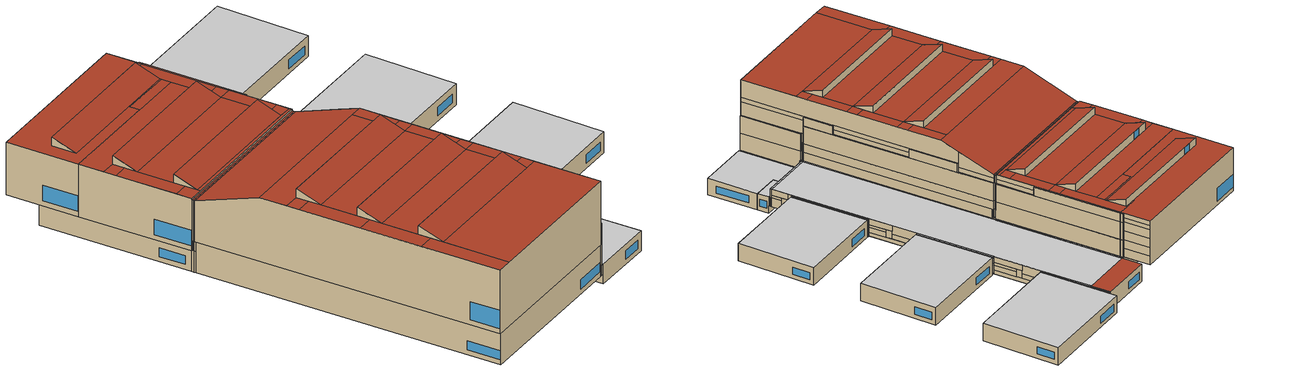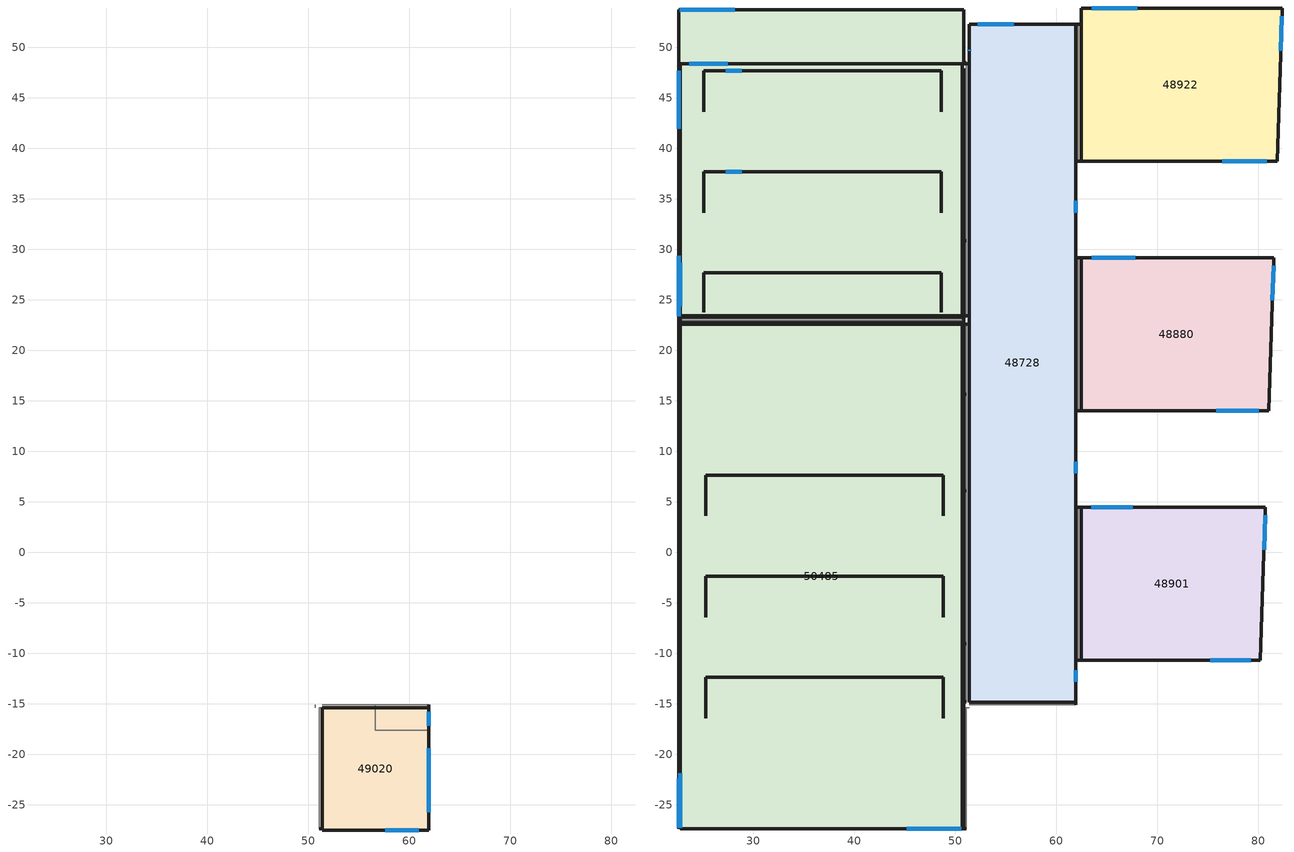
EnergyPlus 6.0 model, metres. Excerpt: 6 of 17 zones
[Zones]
49020
 floor outside (9): 61.91,-15.35 56.64,-15.35 56.64,-15.08 61.91,-15.08 z0.01; 56.64,-15.35 51.38,-15.35 51.38,-15.08 56.64,-15.08 z0.01; 51.37,-27.33 51.1,-27.33 51.1,-15.36 51.37,-15.36 z0.01
 floor ground (1): 61.92,-17.6 56.64,-17.6 56.64,-15.35 61.92,-15.35 z-1.5; 61.92,-27.48 51.37,-27.48 51.37,-15.35 56.64,-15.35 56.64,-17.6 61.92,-17.6 z-1.5
 wall outside (5): 51.37,-27.48 61.92,-27.48 61.92,-17.6 61.92,-15.35 z-1.5:1.75; 61.91,-15.35 56.64,-15.35 51.37,-15.35 / 51.37,-15.36 51.37,-27.48 z-1.5:0.01; 51.37,-27.33 51.37,-27.48 z0.01:0.88; 51.37,-15.35 51.37,-27.33 z1.74:1.75; 51.37,-27.33 51.37,-27.48 z0.88:1.75
 wall outside (9): 61.91,-15.35 61.91,-15.08 / 51.1,-27.33 51.37,-27.33 z0.01:1.74
 wall to 50485 (8): 50.69,-15.08 50.69,-15.35 / 51.1,-15.36 51.1,-27.33 z0.01:1.74
 wall to 49020 (7): 56.64,-15.35 56.64,-17.6 61.92,-17.6 z-1.5:1.75
 wall to 49020 (8): 61.92,-17.6 56.64,-17.6 56.64,-15.35 z-1.5:1.75
 wall to 48728 (7): 61.91,-15.08 56.64,-15.08 51.38,-15.08 z0.01:1.74
 wall to 49020 (9): 56.64,-15.08 56.64,-15.35 56.64,-15.08 z0.01:1.74
 wall to 48728 (9): 51.37,-15.36 51.1,-15.36 z0.01:1.74
 window (1001): 61.92,-17.17 61.92,-15.79 / 61.92,-25.71 61.92,-19.37 z-0.66:0.76
 window x2 (1001): 57.6,-27.48 60.95,-27.48 z-0.66:0.76
 ceiling to 58383 (3): 56.64,-17.6 61.92,-17.6 61.92,-15.35 56.64,-15.35 z1.75; 51.37,-27.48 61.92,-27.48 61.92,-17.6 56.64,-17.6 56.64,-15.35 51.37,-15.35 z1.75
 ceiling to 58383 (9): 56.64,-15.35 61.91,-15.35 61.91,-15.08 56.64,-15.08 z1.74; 51.38,-15.35 56.64,-15.35 56.64,-15.08 51.38,-15.08 z1.74; 51.1,-27.33 51.37,-27.33 51.37,-15.36 51.1,-15.36 z1.74
50485
 floor outside (9): 51.1,23.41 50.69,23.41 50.69,48.35 51.1,48.35 z0.01; 50.69,22.99 22.79,22.99 22.79,23.4 50.69,23.4 z0.01; 51.1,-27.33 50.69,-27.33 50.69,-15.36 51.1,-15.36 z0.01; 51.1,-14.81 50.69,-14.81 50.69,22.58 51.1,22.58 z0.01; 50.69,22.58 22.79,22.58 22.79,22.99 50.69,22.99 z0.01
 floor outside (13): 50.83,48.35 50.69,48.35 22.78,48.35 22.78,41.82 22.64,41.82 22.64,53.69 50.83,53.69 z3.5
 floor ground (1): 50.69,23.4 22.78,23.4 22.78,48.35 50.69,48.35 z0; 50.69,-27.34 22.78,-27.34 22.78,22.58 50.69,22.58 z0
 floor to 50485 (4): 46.27,43.43 39.85,43.43 39.85,41.82 22.78,41.82 22.78,48.35 50.69,48.35 50.69,47.87 46.27,47.87 z3.5
 floor to 50485 (9): 50.83,47.87 50.69,47.87 50.69,48.35 50.83,48.35 z3.49; 51.1,47.87 50.83,47.87 50.83,48.35 51.1,48.35 z3.49; 50.83,23.41 50.69,23.41 50.69,47.87 50.83,47.87 z3.49; 51.1,23.41 50.83,23.41 50.83,47.87 51.1,47.87 z3.49; 51.1,23.41 50.69,23.41 50.69,48.35 51.1,48.35 z3.46; 51.1,23.41 50.69,23.41 50.69,48.35 51.1,48.35 z3.44; 50.69,23.26 22.79,23.26 22.79,23.4 50.69,23.4 z3.49; 50.69,22.99 22.79,22.99 22.79,23.26 50.69,23.26 z3.49; 51.1,-27.33 50.69,-27.33 50.69,-15.36 51.1,-15.36 z1.74; 50.83,-27.33 50.69,-27.33 50.69,-15.36 50.83,-15.36 z5.19; 51.1,-27.33 50.83,-27.33 50.83,-15.36 51.1,-15.36 z5.19; 51.1,-27.33 50.69,-27.33 50.69,-15.36 51.1,-15.36 z1.76; 50.83,-14.81 50.69,-14.81 50.69,22.58 50.83,22.58 z5.19; 51.1,-14.81 50.83,-14.81 50.83,22.58 51.1,22.58 z5.19; 51.1,-14.81 50.69,-14.81 50.69,22.58 51.1,22.58 z3.46; 51.1,-14.81 50.69,-14.81 50.69,22.58 51.1,22.58 z3.44; 50.69,22.58 22.79,22.58 22.79,22.99 50.69,22.99 z3.49; 50.69,22.58 22.79,22.58 22.79,22.72 50.69,22.72 z5.19; 50.69,22.72 22.79,22.72 22.79,22.99 50.69,22.99 z5.19; 50.69,22.58 22.79,22.58 22.79,22.99 50.69,22.99 z3.51; 51.1,47.87 50.83,47.87 50.83,48.49 51.1,48.49 z6.89; 51.1,47.87 50.83,47.87 50.83,48.49 51.1,48.49 z10.44; 51.1,47.87 50.83,47.87 50.83,48.49 51.1,48.49 z6.91; 51.1,47.87 50.83,47.87 50.83,48.49 51.1,48.49 z10.46; 51.1,23.27 50.83,23.27 50.83,47.87 51.1,47.87 z6.89; 51.1,30.83 50.83,30.83 50.83,47.87 51.1,47.87 z10.44; 51.1,23.27 50.83,23.27 50.83,47.87 51.1,47.87 z6.91; 51.1,30.83 50.83,30.83 50.83,47.87 51.1,47.87 z10.46; 50.69,22.99 22.79,22.99 22.79,23.26 50.69,23.26 z5.19; 50.69,22.99 22.79,22.99 22.79,23.26 50.69,23.26 z5.21; 51.1,-14.81 50.83,-14.81 50.83,22.72 51.1,22.72 z6.89; 51.1,6.12 50.83,6.12 50.83,15.67 51.1,15.67 z10.44; 51.1,-14.81 50.83,-14.81 50.83,-9.04 51.1,-9.04 z10.44; 51.1,-14.81 50.83,-14.81 50.83,22.72 51.1,22.72 z6.91; 51.1,6.12 50.83,6.12 50.83,15.67 51.1,15.67 z10.46; 51.1,-14.81 50.83,-14.81 50.83,-9.04 51.1,-9.04 z10.46
 wall outside (5): 50.69,23.41 50.69,48.35 / 22.79,23.4 50.69,23.4 / 50.69,-27.33 50.69,-15.35 / 50.68,22.58 22.78,22.58 z0:0.01; 50.69,23.41 50.69,48.34 / 50.69,-14.81 50.69,22.57 z3.44:3.46; 50.69,23.4 50.69,48.34 / 22.78,23.4 50.68,23.4 z3.49:3.5; 50.69,48.35 22.78,48.35 22.78,23.4 z0:3.5; 50.69,-27.33 50.69,-15.35 z1.74:1.76; 50.69,-14.81 50.69,22.57 / 50.69,22.58 22.79,22.58 z5.19:5.2; 50.68,22.58 22.79,22.58 z3.49:3.51; 22.78,22.58 22.78,-27.34 50.69,-27.34 z0:5.2; 50.83,48.48 50.83,53.69 z3.51:5.2; 50.83,48.48 50.83,53.69 z6.91:8.68; 50.83,48.48 50.83,53.69 z5.2:6.91; 50.83,48.48 50.83,53.69 z10.46:11.31; 50.83,48.48 50.83,53.69 z8.68:10.46; 50.83,48.48 50.83,53.69 z11.31:12.17; 50.83,53.69 22.64,53.69 22.64,41.82 22.64,23.26 z3.5:12.17; 50.83,23.27 50.83,47.87 / 22.79,23.26 50.69,23.26 z3.5:3.51; 50.83,23.27 50.83,47.87 / 50.83,-14.81 50.83,22.71 z6.89:6.91; 50.83,30.83 50.83,47.87 / 50.83,-14.8 50.83,22.71 z10.44:10.46; 50.83,23.26 50.83,30.83 z10.44:11.31; 50.83,23.26 50.83,30.83 z11.31:12.16; 50.83,23.26 50.83,47.87 z12.16:12.17; 22.64,23.26 22.79,23.26 z3.5:4.35; 22.65,23.26 22.79,23.26 z4.35:5.19; 22.65,23.26 50.68,23.26 z5.19:5.21; 22.64,23.26 50.82,23.26 z11.97:12.17; 50.83,-27.34 50.83,-15.35 50.83,22.72 / 50.82,22.72 22.64,22.72 z5.2:5.21; 50.83,-27.34 50.83,-14.81 z8.64:8.68; 50.83,-9.05 50.83,6.12 / 50.83,15.66 50.83,22.72 z10.46:11.33; 50.83,-27.34 50.83,-14.8 z8.68:11.33; 50.83,-9.05 50.83,6.12 / 50.83,-27.34 50.83,-14.8 z11.33:12.19; 50.83,22.72 22.65,22.72 z11.97:11.98; 48.62,37.67 25.12,37.67 / 48.62,47.67 25.12,47.67 z12.17:13.59; 48.62,27.67 25.12,27.67 z12.17:13.58; 48.81,7.64 25.3,7.64 / 48.81,-2.36 25.3,-2.36 / 48.81,-12.36 25.3,-12.36 z15.72:17.14; 50.69,-15.35,0 50.69,-15.35,0.01 50.69,-14.81,0.01 50.69,22.58,0.01 50.69,22.58,0; 50.69,-27.34,5.19 50.69,-27.34,5.2 50.69,-14.81,5.2 50.69,-14.81,5.19 50.69,-15.35,5.19; 50.83,-27.34,12.19 50.83,15.66,12.19 50.83,15.66,14.49 50.83,12.19,15.72 50.83,-27.34,15.72; 50.83,15.66,11.33 50.83,22.72,11.33 50.83,22.72,11.98 50.83,15.66,14.49; 22.64,22.72,5.2 22.64,-27.34,5.2 22.64,-27.34,15.72 22.64,12.19,15.72 22.64,22.72,11.98; 48.62,33.63,12.17 48.62,37.67,12.17 48.62,37.67,13.59; 25.12,37.67,12.17 25.12,33.64,12.17 25.12,37.67,13.59; 48.62,43.63,12.17 48.62,47.67,12.17 48.62,47.67,13.59; 25.12,47.67,12.17 25.12,43.64,12.17 25.12,47.67,13.59; 48.62,23.78,12.17 48.62,27.67,12.17 48.62,27.67,13.58; 25.12,27.67,12.17 25.12,23.78,12.17 25.12,27.67,13.58; 48.81,3.61,15.72 48.81,7.64,15.72 48.81,7.64,17.14; 25.3,7.64,15.72 25.3,3.61,15.72 25.3,7.64,17.14; 48.81,-6.39,15.72 48.81,-2.36,15.72 48.81,-2.36,17.14; 25.3,-2.36,15.72 25.3,-6.39,15.72 25.3,-2.36,17.14; 48.81,-16.39,15.72 48.81,-12.36,15.72 48.81,-12.36,17.14; 25.3,-12.36,15.72 25.3,-16.39,15.72 25.3,-12.36,17.14
 wall outside (9): 50.69,23.41 51.1,23.41 / 51.1,48.35 50.69,48.35 / 51.1,22.58 50.69,22.58 z0.01:3.44; 22.79,23.4 22.79,22.99 22.79,22.58 z0.01:3.49; 50.69,-27.33 51.1,-27.33 z0.01:1.74; 50.69,-27.33 51.1,-27.33 z1.76:5.19; 22.79,23.26 22.79,22.99 22.79,22.58 z3.51:5.19; 51.1,48.49 50.83,48.49 z3.51:6.89; 51.1,48.49 50.83,48.49 z6.91:10.44; 51.1,48.49 50.83,48.49 / 50.83,30.83 51.1,30.83 z10.46:12.16; 22.65,23.26 22.65,22.99 22.65,22.72 z5.21:11.97; 50.83,22.72 50.83,22.99 50.83,23.26 z10.45:11.97; 50.83,-14.81 51.1,-14.81 z8.64:10.44; 50.83,6.12 51.1,6.12 / 51.1,15.67 50.83,15.67 / 50.83,-14.81 51.1,-14.81 / 51.1,-9.04 50.83,-9.04 z10.46:12.19
 wall to 58383 (7): 51.1,23.41 51.1,48.35 z3.46:3.49; 50.69,-15.35 50.69,-15.08 50.69,-14.81 / 51.1,-14.81 51.1,22.58 z3.46:5.19; 50.69,-15.35 50.69,-15.08 z1.76:3.44; 51.1,-27.33 51.1,-15.36 z1.76:5.19; 51.1,23.27 51.1,47.87 51.1,48.49 z3.51:6.89; 51.1,23.27 51.1,47.87 51.1,48.49 / 51.1,-14.81 51.1,22.72 z6.91:10.44; 51.1,30.83 51.1,47.87 51.1,48.49 z10.46:12.16; 50.83,-15.35 50.83,-15.08 50.83,-14.81 / 51.1,-14.81 51.1,22.72 z5.21:6.89; 50.83,-15.35 50.83,-15.08 50.83,-14.81 z6.91:8.64; 51.1,-27.33 51.1,-15.36 z5.21:8.64; 51.1,6.12 51.1,15.67 / 51.1,-14.81 51.1,-9.04 z10.46:12.19
 wall to 48728 (7): 51.1,23.41 51.1,48.35 / 51.1,-14.81 51.1,22.58 z0.01:3.44; 50.69,-15.08 50.69,-14.81 z0.01:1.74; 50.69,-15.08 50.69,-14.81 z1.76:3.44
 wall to 48728 (9): 50.69,22.58 50.69,22.99 50.69,23.4 z0.01:3.45
 wall to 50485 (9): 51.1,-15.36 50.69,-15.36 51.1,-15.36 / 50.69,-14.81 51.1,-14.81 50.69,-14.81 z0.01:1.74; 51.1,-15.36 50.69,-15.36 51.1,-15.36 / 50.69,-14.81 51.1,-14.81 50.69,-14.81 z3.46:5.19; 51.1,-15.36 50.69,-15.36 51.1,-15.36 / 50.69,-14.81 51.1,-14.81 50.69,-14.81 z1.76:3.44; 50.83,22.58 50.69,22.58 50.83,22.58 z3.5:5.19; 51.1,22.58 50.83,22.58 51.1,22.58 z3.51:5.19; 50.83,47.87 51.1,47.87 50.83,47.87 z3.51:6.89; 50.83,47.87 51.1,47.87 50.83,47.87 / 50.83,23.27 51.1,23.27 50.83,23.27 z6.91:10.44; 50.83,47.87 51.1,47.87 50.83,47.87 z10.46:12.16; 50.83,23.27 51.1,23.27 50.83,23.27 / 50.83,-14.81 51.1,-14.81 50.83,-14.81 / 51.1,-15.36 50.83,-15.36 51.1,-15.36 z5.21:6.89; 51.1,-15.36 50.83,-15.36 51.1,-15.36 / 50.83,-14.81 51.1,-14.81 50.83,-14.81 z6.91:8.64
 wall to 50485 (7): 50.69,22.99 22.79,22.99 z3.51:5.19
 wall to 50485 (8): 22.79,22.99 50.69,22.99 z3.51:5.19
 wall to 58383 (9): 50.69,22.58 50.69,22.99 50.69,23.26 z3.51:5.19; 50.83,22.72 50.83,22.99 50.83,23.26 z5.21:6.9; 50.83,22.72 50.83,22.99 50.83,23.26 z6.9:10.45
 wall to 59947 (7): 22.64,-27.34 50.83,-27.34 z5.2:15.72
 wall to 59947 (9): 50.83,-27.33 51.1,-27.33 z5.21:8.64
 window x5 (1001): 27.49,48.35 23.66,48.35 z0.84:2.26; 45.2,-27.34 50.6,-27.34 z0.84:2.35; 28.19,53.69 22.74,53.69 z4.34:6.91
 window x4 (1001): 22.78,28.67 22.78,24.38 z0.84:2.26; 28.85,37.67 27.27,37.67 / 28.85,47.67 27.27,47.67 z12.21:13.55
 window x9 (1001): 22.78,-21.88 22.78,-27.24 z0.84:2.35
 window x2 (1001): 22.64,47.67 22.64,41.92 z4.34:6.91
 window x3 (1001): 22.64,29.36 22.64,23.36 z4.34:6.91
 window x10 (1001): 22.64,-22.42 22.64,-27.24 z6.04:9.06
 roof outside (15): 22.64,41.82 39.85,41.82 39.85,43.43 46.27,43.43 46.27,43.63 25.12,43.64 25.12,47.67 46.27,47.67 46.27,47.87 50.83,47.87 50.83,53.69 22.64,53.69 z12.17; 48.62,23.78 50.83,23.78 50.83,25.73 48.62,25.73 z12.17; 25.12,23.26 50.83,23.26 50.83,23.78 25.12,23.78 z12.17; 22.64,23.26 25.12,23.26 25.12,25.73 22.64,25.73 z12.17; 48.62,33.63 50.83,33.63 50.83,35.65 48.62,35.65 z12.17; 25.12,27.67 48.62,27.67 48.62,33.63 25.12,33.64 z12.17; 48.62,25.73 50.83,25.73 50.83,33.63 48.62,33.63 z12.17; 22.64,25.73 25.12,25.73 25.12,35.65 22.64,35.65 z12.17; 22.64,35.65 25.12,35.65 25.12,37.67 22.64,37.67 z12.17; 46.27,47.67 48.62,47.67 48.62,47.87 46.27,47.87 z12.17; 46.27,43.43 48.62,43.43 48.62,43.63 46.27,43.63 z12.17; 39.85,41.82 48.62,41.82 48.62,43.43 39.85,43.43 z12.17; 22.64,37.67 48.62,37.67 48.62,41.82 22.64,41.82 z12.17; 48.62,35.65 50.83,35.65 50.83,47.87 48.62,47.87 z12.17; 48.81,-16.39 50.83,-16.39 50.83,-14.38 48.81,-14.38 z15.72; 25.3,-27.34 50.83,-27.34 50.83,-16.39 25.3,-16.39 z15.72; 22.64,-27.34 25.3,-27.34 25.3,-14.38 22.64,-14.38 z15.72; 48.81,-6.39 50.83,-6.39 50.83,-4.38 48.81,-4.38 z15.72; 25.3,-12.36 48.81,-12.36 48.81,-6.39 25.3,-6.39 z15.72; 48.81,-14.38 50.83,-14.38 50.83,-6.39 48.81,-6.39 z15.72; 22.64,-14.38 25.3,-14.38 25.3,-4.38 22.64,-4.38 z15.72; 48.81,3.61 50.83,3.61 50.83,5.62 48.81,5.62 z15.72; 25.3,-2.36 48.81,-2.36 48.81,3.61 25.3,3.61 z15.72; 48.81,-4.38 50.83,-4.38 50.83,3.61 48.81,3.61 z15.72; 22.64,-4.38 25.3,-4.38 25.3,5.62 22.64,5.62 z15.72; 22.64,5.62 25.3,5.62 25.3,7.64 22.64,7.64 z15.72; 22.64,7.64 48.81,7.64 48.81,12.19 22.64,12.19 z15.72; 48.81,5.62 50.83,5.62 50.83,12.19 48.81,12.19 z15.72
 roof outside (9): 50.83,47.87 51.1,47.87 51.1,48.49 50.83,48.49 z12.16; 50.83,23.27 51.1,23.27 51.1,30.83 50.83,30.83 z10.44; 50.83,30.83 51.1,30.83 51.1,47.87 50.83,47.87 z12.16; 22.65,22.99 50.83,22.99 50.83,23.26 22.65,23.26 z11.97; 50.83,-27.33 51.1,-27.33 51.1,-15.36 50.83,-15.36 z8.64; 50.83,15.67 51.1,15.67 51.1,22.72 50.83,22.72 z10.44; 50.83,-9.04 51.1,-9.04 51.1,6.12 50.83,6.12 z10.44; 50.83,6.12 51.1,6.12 51.1,15.67 50.83,15.67 z12.19; 50.83,-14.81 51.1,-14.81 51.1,-9.04 50.83,-9.04 z12.19; 22.65,22.72 50.83,22.72 50.83,22.99 22.65,22.99 z11.97
 roof outside (17): 50.83,22.72,11.98 22.64,22.72,11.98 22.64,12.19,15.72 50.83,12.19,15.72; 25.12,33.64,12.17 48.62,33.63,12.17 48.62,37.67,13.59 25.12,37.67,13.59; 25.12,43.64,12.17 48.62,43.63,12.17 48.62,47.67,13.59 25.12,47.67,13.59; 25.12,23.78,12.17 48.62,23.78,12.17 48.62,27.67,13.58 25.12,27.67,13.58; 25.3,3.61,15.72 48.81,3.61,15.72 48.81,7.64,17.14 25.3,7.64,17.14; 25.3,-6.39,15.72 48.81,-6.39,15.72 48.81,-2.36,17.14 25.3,-2.36,17.14; 25.3,-16.39,15.72 48.81,-16.39,15.72 48.81,-12.36,17.14 25.3,-12.36,17.14
48728
 floor outside (9): 62.19,14.01 61.92,14.01 61.92,29.18 62.19,29.18 z0.01; 62.19,-10.68 61.92,-10.68 61.92,4.47 62.19,4.47 z0.01; 62.19,38.71 61.92,38.71 61.92,52.29 62.19,52.29 z0.01; 51.37,23.41 51.1,23.41 51.1,48.35 51.37,48.35 z0.01; 51.37,-14.81 51.1,-14.81 51.1,22.58 51.37,22.58 z0.01; 61.91,-15.08 51.38,-15.08 51.38,-14.81 61.91,-14.81 z0.01
 floor ground (1): 61.92,-14.81 51.37,-14.81 51.37,52.29 61.92,52.29 z0
 floor to 48728 (9): 61.91,-15.08 51.38,-15.08 51.38,-14.81 61.91,-14.81 z1.74; 61.91,-15.08 51.38,-15.08 51.38,-14.81 61.91,-14.81 z1.76
 wall outside (5): 61.92,-11.61 61.92,-10.68 / 61.92,4.47 61.92,7.8 / 61.92,9.04 61.92,14.02 / 61.92,29.18 61.92,33.6 / 61.92,34.84 61.92,38.72 / 51.37,49.6 51.37,48.34 z0.8:1.73; 61.92,29.18 61.92,38.72 / 61.92,4.47 61.92,14.02 z0.01:0.8; 61.92,-10.68 61.92,52.29 / 51.37,48.34 51.37,23.4 / 51.38,-14.81 61.92,-14.81 z0:0.01; 61.92,-12.85 61.92,-10.68 / 51.37,49.82 51.37,48.34 z0:0.8; 61.92,-14.81 61.92,-12.85 / 51.37,52.29 51.37,49.82 z0:1.73; 61.92,29.18 61.92,33.6 / 61.92,4.47 61.92,7.8 / 61.92,-14.81 61.92,-12.85 / 51.37,52.29 51.37,49.82 z1.73:2.3; 61.92,29.18 61.92,34.84 / 61.92,4.47 61.92,9.04 / 61.92,-14.81 61.92,-11.61 / 51.37,52.29 51.37,49.6 z2.3:3.44; 61.92,34.84 61.92,38.72 / 61.92,9.04 61.92,14.02 / 61.92,-11.61 61.92,-10.68 / 51.37,49.6 51.37,48.34 z1.73:3.44; 61.92,-14.81 61.92,52.28 / 51.37,22.58 51.37,-14.8 / 51.37,52.29 51.37,23.41 / 51.37,-14.81 61.91,-14.81 z3.44:3.45; 61.92,34.84 61.92,33.6 / 61.92,9.04 61.92,7.8 / 61.92,-11.61 61.92,-12.85 / 51.37,49.6 51.37,49.82 z0.8:2.3; 61.92,52.29 51.37,52.29 z0:3.45; 51.38,-14.81 61.91,-14.81 z1.74:1.76; 51.37,23.4,0 51.37,23.4,0.01 51.37,22.58,0.01 51.37,-14.81,0.01 51.37,-14.81,0
 wall outside (9): 61.92,14.01 62.19,14.01 / 62.19,29.18 61.92,29.18 / 61.92,-10.68 62.19,-10.68 / 62.19,4.47 61.92,4.47 / 61.92,38.71 62.19,38.71 / 62.19,52.29 61.92,52.29 / 51.37,48.35 51.1,48.35 / 51.1,23.41 51.37,23.41 / 51.37,22.58 51.1,22.58 z0.01:3.44; 61.91,-15.08 61.91,-14.81 z0.01:1.74; 61.91,-15.08 61.91,-14.81 z1.76:3.44
 wall to 58383 (8): 51.38,-15.08 61.91,-15.08 z1.76:3.44
 wall to 58383 (9): 51.1,-15.36 51.37,-15.36 z1.76:3.44
 wall to 48880 (8): 62.19,14.01 62.19,29.18 z0.01:3.44
 wall to 48901 (8): 62.19,-10.68 62.19,4.47 z0.01:3.44
 wall to 48922 (8): 62.19,38.71 62.19,52.29 z0.01:3.44
 window (1001): 61.92,33.64 61.92,34.8 / 61.92,7.84 61.92,9 / 61.92,-12.81 61.92,-11.65 / 51.37,49.78 51.37,49.64 z0.84:2.26
 window x2 (1001): 55.79,52.29 52.23,52.29 z0.84:2.26
 ceiling to 58383 (12): 51.37,-14.81 61.92,-14.81 61.92,48.49 51.37,48.49 z3.45
 ceiling to 58383 (9): 61.92,14.01 62.19,14.01 62.19,29.18 61.92,29.18 z3.46; 61.92,-10.68 62.19,-10.68 62.19,4.47 61.92,4.47 z3.46; 61.92,38.71 62.19,38.71 62.19,48.49 61.92,48.49 z3.46; 51.1,23.41 51.37,23.41 51.37,48.35 51.1,48.35 z3.46; 51.1,-14.81 51.37,-14.81 51.37,22.58 51.1,22.58 z3.46; 51.38,-15.08 61.91,-15.08 61.91,-14.81 51.38,-14.81 z3.46
 roof outside (15): 51.37,48.49 61.92,48.49 61.92,52.29 51.37,52.29 z3.45
 roof outside (9): 61.92,48.49 62.19,48.49 62.19,52.29 61.92,52.29 z3.44
48880
 floor outside (9): 62.46,14.01 62.19,14.01 62.19,29.18 62.46,29.18 z0.01
 floor ground (1): 81.03,14.01 62.46,14.01 62.46,29.19 81.54,29.19 z0
 wall outside (5): 62.46,14.01 81.03,14.01 81.54,29.19 62.46,29.19 z0:3.45; 62.46,29.18 62.46,14.01 z0:0.01; 62.46,29.19 62.46,14.02 z3.44:3.45
 wall outside (9): 62.46,29.18 62.19,29.18 / 62.19,14.01 62.46,14.01 z0.01:3.44
 window x3 (1001): 81.39,24.95 81.51,28.36 / 67.8,29.19 63.49,29.19 / 75.83,14.01 80.02,14.01 z0.84:2.26
 ceiling to 46422 (3): 62.46,14.01 81.03,14.01 81.54,29.19 62.46,29.19 z3.45
 ceiling to 46422 (9): 62.19,14.01 62.46,14.01 62.46,29.18 62.19,29.18 z3.44
48901
 floor outside (9): 62.46,-10.68 62.19,-10.68 62.19,4.47 62.46,4.47 z0.01
 floor ground (1): 80.2,-10.69 62.46,-10.69 62.46,4.48 80.71,4.49 z0
 wall outside (5): 62.46,-10.69 80.2,-10.69 80.71,4.49 62.46,4.48 z0:3.45; 62.46,4.47 62.46,-10.69 z0:0.01; 62.46,4.48 62.46,-10.68 z3.44:3.45
 wall outside (9): 62.46,4.47 62.19,4.47 / 62.19,-10.68 62.46,-10.68 z0.01:3.44
 window x3 (1001): 80.57,0.25 80.68,3.66 / 67.56,4.48 63.44,4.48 / 75.24,-10.69 79.24,-10.69 z0.84:2.26
 ceiling to 46172 (3): 62.46,-10.69 80.2,-10.69 80.71,4.49 62.46,4.48 z3.45
 ceiling to 46172 (9): 62.19,-10.68 62.46,-10.68 62.46,4.47 62.19,4.47 z3.44
48922
 floor outside (9): 62.46,38.71 62.19,38.71 62.19,52.29 62.46,52.29 z0.01
 floor ground (1): 81.87,38.71 62.46,38.71 62.46,53.89 82.36,53.89 z0
 wall outside (5): 62.46,38.71 81.87,38.71 82.36,53.89 62.46,53.89 z0:3.45; 62.46,52.28 62.46,38.71 z0:0.01; 62.46,53.89 62.46,52.28 z0:1.73; 62.46,53.89 62.46,52.28 z1.73:3.44; 62.46,53.89 62.46,38.72 z3.44:3.45
 wall outside (9): 62.46,52.29 62.19,52.29 / 62.19,38.71 62.46,38.71 z0.01:3.44
 window x3 (1001): 82.22,49.65 82.33,53.06 / 68.03,53.89 63.53,53.89 / 76.44,38.71 80.82,38.71 z0.84:2.26
 ceiling to 46672 (3): 62.46,38.71 81.87,38.71 82.36,53.89 62.46,53.89 z3.45
 ceiling to 46672 (9): 62.19,38.71 62.46,38.71 62.46,48.49 62.19,48.49 z3.44
 roof outside (9): 62.19,48.49 62.46,48.49 62.46,52.29 62.19,52.29 z3.44
[Site:Location]
RTE: Latitude {deg}=45.46; Longitude {deg}=5.02; Time Zone {hr}=1; Elevation {m}=202
[Site:GroundTemperature:BuildingSurface]
14, 14, 14, 14, 14, 14, 14, 14, 14, 14, 14, 14
[Site:GroundReflectance]
0.2, 0.2, 0.2, 0.2, 0.2, 0.2, 0.2, 0.2, 0.2, 0.2, 0.2, 0.2
[Site:GroundReflectance:SnowModifier]
1, 1
[Building]
Building: North Axis {deg}=9; Terrain=Suburbs; Loads Convergence Tolerance Value=.04; Temperature Convergence Tolerance Value {deltaC}=.4; Solar Distribution=FullExterior; Maximum Number of Warmup Days=25
[WindowMaterial:Gas]
1002: Gas Type=Air; Thickness {m}=.013
[WindowMaterial:Glazing] Optical Data Type=SpectralAverage; Thickness {m}=.003; Infrared Transmittance at Normal Incidence=0; Front Side Infrared Hemispherical Emissivity=.84; Conductivity {W/m-K}=.9; Dirt Correction Factor for Solar and Visible Transmittance=1
Name | Solar Transmittance at Normal Incidence | Front Side Solar Reflectance at Normal Incidence | Back Side Solar Reflectance at Normal Incidence | Visible Transmittance at Normal Incidence | Front Side Visible Reflectance at Normal Incidence | Back Side Visible Reflectance at Normal Incidence | Back Side Infrared Hemispherical Emissivity
2 | .837 | .075 | .075 | .898 | .081 | .081 | .84
38 | .74 | .09 | .1 | .82 | .11 | .12 | .2
[Material] Roughness=Rough; Thermal Absorptance=0.9
Name | Thickness {m} | Conductivity {W/m-K} | Density {kg/m3} | Specific Heat {J/kg-K} | Solar Absorptance | Visible Absorptance
1_1_37 | .133 | .04 | 10 | 1400 | 0.6 | 0.6
1_2_9 | .1 | 1.13 | 2000 | 1000 | 0.6 | 0.6
1_3_29 | .07 | 0.41 | 1200 | 840 | 0.73 | 0.73
1_4_34 | .03 | 0.14 | 650 | 1200 | 0.78 | 0.78
3_1_7 | .1 | 1.4 | 2100 | 840 | 0.6 | 0.6
5_1_5 | .1 | 0.84 | 1700 | 800 | 0.7 | 0.7
5_2_103 | .08 | 0.034 | 35 | 1400 | 0.6 | 0.6
5_3_11 | .1 | .51 | 1400 | 1000 | 0.6 | 0.6
5_4_66 | .013 | 0.4 | 1000 | 1000 | 0.5 | 0.5
7_1_27 | .025 | .25 | 900 | 1000 | 0.5 | 0.5
13_1_17 | .025 | 0.5 | 1300 | 1000 | 0.7 | 0.7
13_2_111 | .148 | 0.04 | 30 | 840 | 0.6 | 0.6
13_3_34 | .005 | 0.14 | 650 | 1200 | 0.78 | 0.78
15_1_4 | .01 | 0.7 | 2100 | 1000 | 0.85 | 0.9
15_2_20 | .145 | 0.04 | 12 | 840 | 0.6 | 0.6
15_4_113 | .013 | .25 | 2800 | 896 | 0.5 | 0.5
17_1_33 | .025 | 1 | 2000 | 800 | 0.7 | 0.7
17_2_111 | .242 | 0.04 | 30 | 840 | 0.6 | 0.6
17_3_77 | .005 | 0.19 | 960 | 837 | 0.8 | 0.8
[Construction]
1: 1_1_37, 1_2_9, 1_3_29, 1_4_34
3; 4; 12: 3_1_7
5: 5_1_5, 5_2_103, 5_3_11, 5_4_66
7: 7_1_27, 7_RVAL_2, 7_1_27
8: 7_1_27, 8_RVAL_2, 7_1_27
9: 9_RVAL_1
13: 13_1_17, 13_2_111, 13_3_34
15: 15_1_4, 15_2_20, 15_RVAL_3, 15_4_113
17: 17_1_33, 17_2_111, 17_3_77
1001: 38, 1002, 2
[Material:NoMass] Roughness=Rough; Thermal Absorptance=0.9; Solar Absorptance=0.7; Visible Absorptance=0.7
Name | Thermal Resistance {m2-K/W}
7_RVAL_2; 8_RVAL_2 | .15
9_RVAL_1 | 999
15_RVAL_3 | .18
[WindowProperty:FrameAndDivider]
1: Frame Width {m}=0.04; Frame Outside Projection {m}=0; Frame Inside Projection {m}=0; Frame Conductance {W/m2-K}=9.5; Ratio of Frame-Edge Glass Conductance to Center-Of-Glass Conductance=1; Frame Solar Absorptance=0.5; Frame Visible Absorptance=0.5; Frame Thermal Hemispherical Emissivity=0.9; Divider Type=DividedLite; Divider Width {m}=0.02; Number of Horizontal Dividers=1; Number of Vertical Dividers=1; Divider Outside Projection {m}=0; Divider Inside Projection {m}=0; Divider Conductance {W/m2-K}=9.5; Ratio of Divider-Edge Glass Conductance to Center-Of-Glass Conductance=1; Divider Solar Absorptance=0.5; Divider Visible Absorptance=0.5; Divider Thermal Hemispherical Emissivity=0.9; Outside Reveal Solar Absorptance=0.5; Inside Sill Depth {m}=0; Inside Sill Solar Absorptance=0.5; Inside Reveal Depth {m}=0; Inside Reveal Solar Absorptance=0.5
[Zone] Type=1; Multiplier=1; Zone Inside Convection Algorithm=TARP
Name | Volume {m3}
50485 | 32291.2
49020 | 426.0532
48880 | 999.8158
48901 | 956.3687
48922 | 1041.94
48728 | 2549.56
[PEOPLE] Number of People Schedule=1097; Number of People Calculation Method=People; Fraction Radiant=.5; Sensible Heat Fraction=AUTOCALCULATE; Enable ASHRAE 55 Comfort Warnings=No; Mean Radiant Temperature Calculation Type=ZoneAveraged; Work Efficiency Schedule=Work efficiency; Air Velocity Schedule=AirVelocitySchedule
Name | Zone or ZoneList | Number of People | Activity Level Schedule | Clothing Insulation Schedule
People 50485 | 50485 | 284.354 | Activity Schedule 50485 | Clothing Schedule 50485
People 49020 | 49020 | 14.7312 | Activity Schedule 49020 | Clothing Schedule 49020
People 48880 | 48880 | 31.8797 | Activity Schedule 48880 | Clothing Schedule 48880
People 48901 | 48901 | 30.4945 | Activity Schedule 48901 | Clothing Schedule 48901
People 48922 | 48922 | 33.2227 | Activity Schedule 48922 | Clothing Schedule 48922
People 48728 | 48728 | 81.61615 | Activity Schedule 48728 | Clothing Schedule 48728
[ZoneInfiltration:DesignFlowRate] Schedule=On; Design Flow Rate Calculation Method=Flow/zone; Constant Term Coefficient=1; Temperature Term Coefficient=0; Velocity Term Coefficient=0; Velocity Squared Term Coefficient=0
Name | Zone or ZoneList | Design Flow Rate {m3/s}
50485 Infiltration | 50485 | 6.278847
49020 Infiltration | 49020 | .082844
48880 Infiltration | 48880 | .194409
48901 Infiltration | 48901 | .185961
48922 Infiltration | 48922 | .2026
48728 Infiltration | 48728 | .495747
[Schedule:Compact]
On: Through: 12/31, For: AllDays, Until: 24:00, 1
Work efficiency: Through: 12/31, For: AllDays, Until: 24:00, 0
AirVelocitySchedule: Through: 12/31, For: AllDays, Until: 24:00, 0.137
1097: Through: 31 Dec, For: Weekdays SummerDesignDay, Until: 07:00, 0, Until: 08:00, 0.25, Until: 09:00, 0.5, Until: 12:00, 1, Until: 14:00, 0.75, Until: 17:00, 1, Until: 18:00, 0.5, Until: 19:00, 0.25, Until: 24:00, 0, For: Weekends, Until: 24:00, 0, For: Holidays, Until: 24:00, 0, For: WinterDesignDay AllOtherDays, Until: 24:00, 0
Activity Schedule 50485; Activity Schedule 49020; Activity Schedule 48880; Activity Schedule 48901; Activity Schedule 48922; Activity Schedule 48728: Through: 12/31, For: AllDays, Until: 24:00, 108
Clothing Schedule 50485; Clothing Schedule 49020; Clothing Schedule 48880; Clothing Schedule 48901; Clothing Schedule 48922; Clothing Schedule 48728: Through: 4/1, For: AllDays, Until: 24:00, 1, Through: 9/30, For: AllDays, Until: 24:00, .5, Through: 12/31, For: AllDays, Until: 24:00, 1
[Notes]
Hourly weather file: C:\Documents and Settings\All Users\Application Data\DesignBuilder\Weather Data\lyon bron-h-1996-2005EPW.epw
Schedule:Compact, AirVelocitySchedule,
Any Number,                                 ! Type
Through: 12/31,                             ! Type
For: AllDays,                               ! All days in year
Until: 24:00,                               ! All hours in day
off heating day
off cooling day
